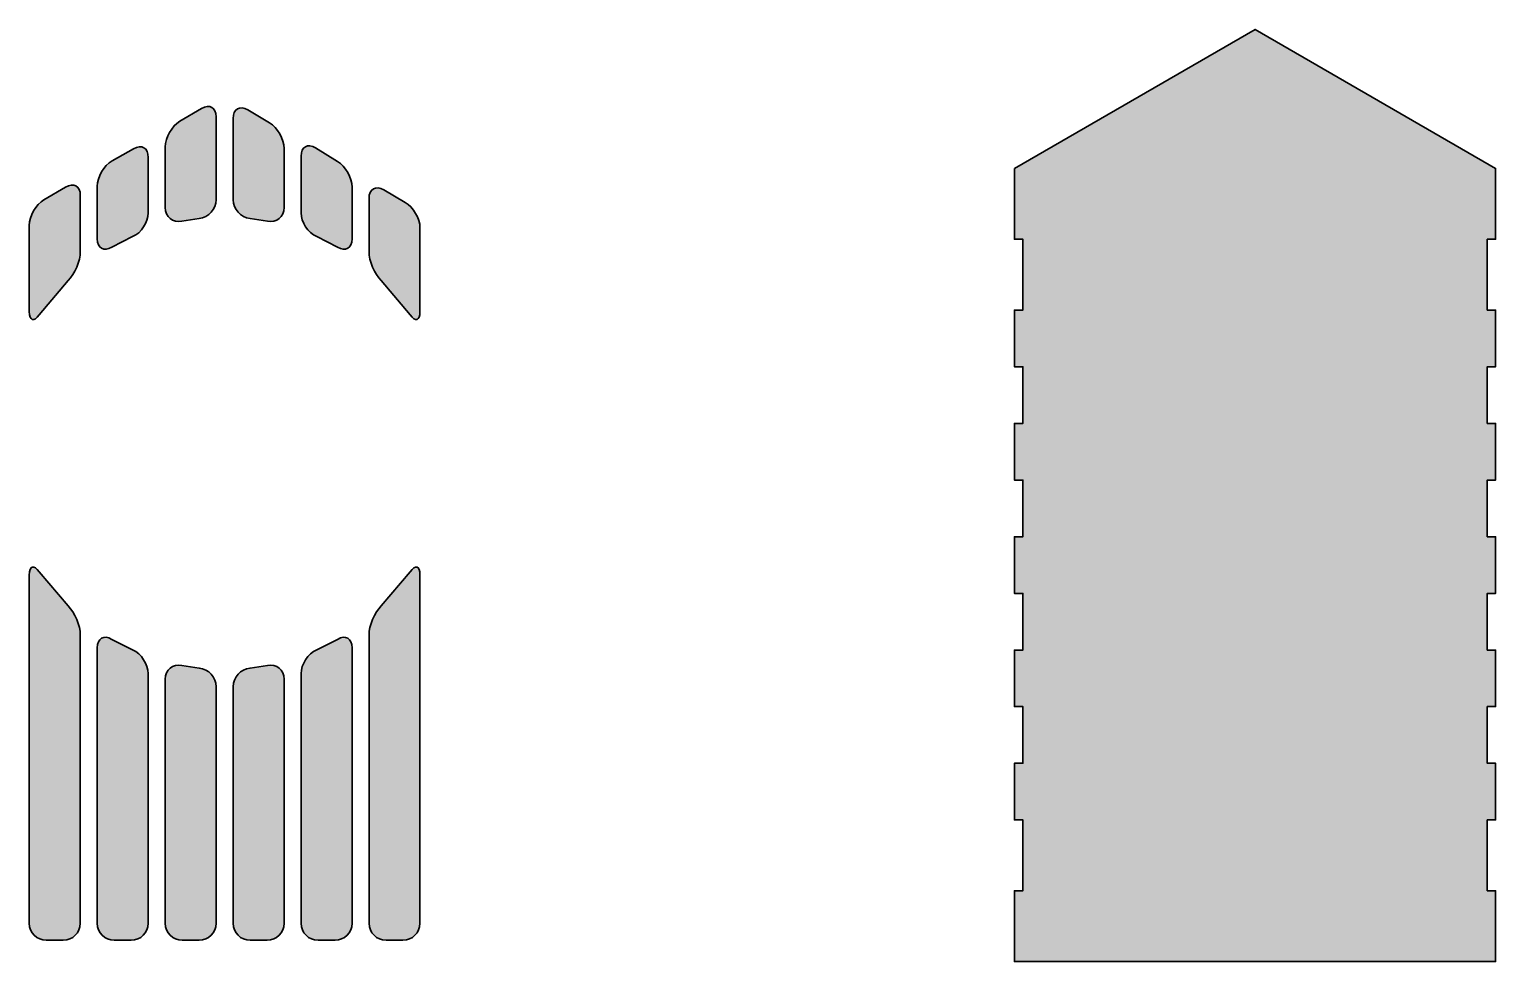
# Model space of a CAD drawing. Header units: inches. Extents: x -1874 to 1467, y -1467 to 242.
# Drawn here: x -227 to 291, y -1035 to -706 of the extents above; entities that cross this region are included whole.
import ezdxf

# ---------------------------------------------------------------- set-up
doc = ezdxf.new("R2010")
doc.units = ezdxf.units.IN
doc.header["$MEASUREMENT"] = 0
doc.layers.add('Layer 1', color=7, linetype='Continuous')

# ---------------------------------------------------------------- blocks, each defined once
blk = doc.blocks.new('block 3')
at = {"layer": 'Layer 1', "true_color": 0xc4c9ba}
h = blk.add_hatch(color=9, dxfattribs=at)
h.dxf.hatch_style = 2
h.paths.add_polyline_path([(121.15, -755.09), (206.15, -706.02), (291.15, -755.09), (291.15, -780.09), (288.15, -780.09), (288.15, -805.09), (291.15, -805.09), (291.15, -825.09), (288.15, -825.09), (288.15, -845.09), (291.15, -845.09), (291.15, -865.09), (288.15, -865.09), (288.15, -885.09), (291.15, -885.09), (291.15, -905.09), (288.15, -905.09), (288.15, -925.09), (291.15, -925.09), (291.15, -945.09), (288.15, -945.09), (288.15, -965.09), (291.15, -965.09), (291.15, -985.09), (288.15, -985.09), (288.15, -1010.09), (291.15, -1010.09), (291.15, -1035.09), (121.15, -1035.09), (121.15, -1010.09), (124.15, -1010.09), (124.15, -985.09), (121.15, -985.09), (121.15, -965.09), (124.15, -965.09), (124.15, -945.09), (121.15, -945.09), (121.15, -925.09), (124.15, -925.09), (124.15, -905.09), (121.15, -905.09), (121.15, -885.09), (124.15, -885.09), (124.15, -865.09), (121.15, -865.09), (121.15, -845.09), (124.15, -845.09), (124.15, -825.09), (121.15, -825.09), (121.15, -805.09), (124.15, -805.09), (124.15, -780.09), (121.15, -780.09)])
at = {"layer": 'Layer 1', "color": 7, "lineweight": 30, "true_color": 0xffffff}
blk.add_lwpolyline([(121.15, -755.09), (206.15, -706.02), (291.15, -755.09), (291.15, -780.09), (288.15, -780.09), (288.15, -805.09), (291.15, -805.09), (291.15, -825.09), (288.15, -825.09), (288.15, -845.09), (291.15, -845.09), (291.15, -865.09), (288.15, -865.09), (288.15, -885.09), (291.15, -885.09), (291.15, -905.09), (288.15, -905.09), (288.15, -925.09), (291.15, -925.09), (291.15, -945.09), (288.15, -945.09), (288.15, -965.09), (291.15, -965.09), (291.15, -985.09), (288.15, -985.09), (288.15, -1010.09), (291.15, -1010.09), (291.15, -1035.09), (121.15, -1035.09), (121.15, -1010.09), (124.15, -1010.09), (124.15, -985.09), (121.15, -985.09), (121.15, -965.09), (124.15, -965.09), (124.15, -945.09), (121.15, -945.09), (121.15, -925.09), (124.15, -925.09), (124.15, -905.09), (121.15, -905.09), (121.15, -885.09), (124.15, -885.09), (124.15, -865.09), (121.15, -865.09), (121.15, -845.09), (124.15, -845.09), (124.15, -825.09), (121.15, -825.09), (121.15, -805.09), (124.15, -805.09), (124.15, -780.09), (121.15, -780.09), (121.15, -755.09)], dxfattribs=at)
blk = doc.blocks.new('block 7')
at = {"layer": 'Layer 1', "true_color": 0xc4c9ba}
h = blk.add_hatch(color=9, dxfattribs=at)
h.dxf.hatch_style = 2
edge = h.paths.add_edge_path()
edge.add_spline(control_points=[(-202.84, -1021.56), (-202.84, -1024.86), (-200.14, -1027.56), (-196.84, -1027.56), (-196.84, -1027.56), (-190.84, -1027.56), (-190.84, -1027.56), (-187.54, -1027.56), (-184.84, -1024.86), (-184.84, -1021.56), (-184.84, -1021.56), (-184.84, -933.44), (-184.84, -933.44), (-184.84, -930.14), (-187.31, -926.37), (-190.34, -925.06), (-190.34, -925.06), (-197.68, -921.33), (-197.68, -921.33), (-200.51, -919.65), (-202.83, -920.97), (-202.83, -924.27), (-202.83, -924.27), (-202.84, -1021.56), (-202.84, -1021.56), (-202.84, -1021.56), (-202.84, -1021.56), (-202.84, -1021.56)], knot_values=[0, 0, 0, 0, 1, 1, 1, 2, 2, 2, 3, 3, 3, 4, 4, 4, 5, 5, 5, 6, 6, 6, 7, 7, 7, 8, 8, 8, 9, 9, 9, 9], degree=3, periodic=0)
at = {"layer": 'Layer 1', "lineweight": 0}
blk.add_open_spline([(-202.84, -1021.56), (-202.84, -1024.86), (-200.14, -1027.56), (-196.84, -1027.56), (-196.84, -1027.56), (-190.84, -1027.56), (-190.84, -1027.56), (-187.54, -1027.56), (-184.84, -1024.86), (-184.84, -1021.56), (-184.84, -1021.56), (-184.84, -933.44), (-184.84, -933.44), (-184.84, -930.14), (-187.31, -926.37), (-190.34, -925.06), (-190.34, -925.06), (-197.68, -921.33), (-197.68, -921.33), (-200.51, -919.65), (-202.83, -920.97), (-202.83, -924.27), (-202.83, -924.27), (-202.84, -1021.56), (-202.84, -1021.56), (-202.84, -1021.56), (-202.84, -1021.56), (-202.84, -1021.56)], degree=3, knots=[0, 0, 0, 0, 1, 1, 1, 2, 2, 2, 3, 3, 3, 4, 4, 4, 5, 5, 5, 6, 6, 6, 7, 7, 7, 8, 8, 8, 9, 9, 9, 9], dxfattribs=at)
at = {"layer": 'Layer 1', "color": 7, "lineweight": 30, "true_color": 0xffffff}
blk.add_open_spline([(-202.84, -1021.56), (-202.84, -1024.86), (-200.14, -1027.56), (-196.84, -1027.56), (-196.84, -1027.56), (-190.84, -1027.56), (-190.84, -1027.56), (-187.54, -1027.56), (-184.84, -1024.86), (-184.84, -1021.56), (-184.84, -1021.56), (-184.84, -933.44), (-184.84, -933.44), (-184.84, -930.14), (-187.31, -926.37), (-190.34, -925.06), (-190.34, -925.06), (-197.68, -921.33), (-197.68, -921.33), (-200.51, -919.65), (-202.83, -920.97), (-202.83, -924.27), (-202.83, -924.27), (-202.84, -1021.56), (-202.84, -1021.56), (-202.84, -1021.56), (-202.84, -1021.56), (-202.84, -1021.56)], degree=3, knots=[0, 0, 0, 0, 1, 1, 1, 2, 2, 2, 3, 3, 3, 4, 4, 4, 5, 5, 5, 6, 6, 6, 7, 7, 7, 8, 8, 8, 9, 9, 9, 9], dxfattribs=at)
blk = doc.blocks.new('block 8')
at = {"layer": 'Layer 1', "true_color": 0xc4c9ba}
h = blk.add_hatch(color=9, dxfattribs=at)
h.dxf.hatch_style = 2
edge = h.paths.add_edge_path()
edge.add_spline(control_points=[(-208.83, -764.65), (-208.83, -761.35), (-211.16, -760.02), (-214.01, -761.69), (-214.01, -761.69), (-221.66, -766.18), (-221.66, -766.18), (-224.51, -767.85), (-226.84, -771.92), (-226.84, -775.22), (-226.84, -775.22), (-226.84, -805.62), (-226.84, -805.62), (-226.84, -808.92), (-225.27, -809.42), (-223.35, -806.73), (-223.35, -806.73), (-213.11, -794.7), (-213.11, -794.7), (-210.76, -792.38), (-208.83, -787.78), (-208.83, -784.48), (-208.83, -784.48), (-208.83, -764.65), (-208.83, -764.65), (-208.83, -764.65), (-208.83, -764.65), (-208.83, -764.65), (-208.83, -764.65), (-208.83, -764.65), (-208.83, -764.65)], knot_values=[0, 0, 0, 0, 1, 1, 1, 2, 2, 2, 3, 3, 3, 4, 4, 4, 5, 5, 5, 6, 6, 6, 7, 7, 7, 8, 8, 8, 9, 9, 9, 10, 10, 10, 10], degree=3, periodic=0)
at = {"layer": 'Layer 1', "lineweight": 0}
blk.add_open_spline([(-208.83, -764.65), (-208.83, -761.35), (-211.16, -760.02), (-214.01, -761.69), (-214.01, -761.69), (-221.66, -766.18), (-221.66, -766.18), (-224.51, -767.85), (-226.84, -771.92), (-226.84, -775.22), (-226.84, -775.22), (-226.84, -805.62), (-226.84, -805.62), (-226.84, -808.92), (-225.27, -809.42), (-223.35, -806.73), (-223.35, -806.73), (-213.11, -794.7), (-213.11, -794.7), (-210.76, -792.38), (-208.83, -787.78), (-208.83, -784.48), (-208.83, -784.48), (-208.83, -764.65), (-208.83, -764.65), (-208.83, -764.65), (-208.83, -764.65), (-208.83, -764.65), (-208.83, -764.65), (-208.83, -764.65), (-208.83, -764.65)], degree=3, knots=[0, 0, 0, 0, 1, 1, 1, 2, 2, 2, 3, 3, 3, 4, 4, 4, 5, 5, 5, 6, 6, 6, 7, 7, 7, 8, 8, 8, 9, 9, 9, 10, 10, 10, 10], dxfattribs=at)
at = {"layer": 'Layer 1', "color": 7, "lineweight": 30, "true_color": 0xffffff}
blk.add_open_spline([(-208.83, -764.65), (-208.83, -761.35), (-211.16, -760.02), (-214.01, -761.69), (-214.01, -761.69), (-221.66, -766.18), (-221.66, -766.18), (-224.51, -767.85), (-226.84, -771.92), (-226.84, -775.22), (-226.84, -775.22), (-226.84, -805.62), (-226.84, -805.62), (-226.84, -808.92), (-225.27, -809.42), (-223.35, -806.73), (-223.35, -806.73), (-213.11, -794.7), (-213.11, -794.7), (-210.76, -792.38), (-208.83, -787.78), (-208.83, -784.48), (-208.83, -784.48), (-208.83, -764.65), (-208.83, -764.65), (-208.83, -764.65), (-208.83, -764.65), (-208.83, -764.65), (-208.83, -764.65), (-208.83, -764.65), (-208.83, -764.65)], degree=3, knots=[0, 0, 0, 0, 1, 1, 1, 2, 2, 2, 3, 3, 3, 4, 4, 4, 5, 5, 5, 6, 6, 6, 7, 7, 7, 8, 8, 8, 9, 9, 9, 10, 10, 10, 10], dxfattribs=at)
blk = doc.blocks.new('block 9')
at = {"layer": 'Layer 1', "true_color": 0xc4c9ba}
h = blk.add_hatch(color=9, dxfattribs=at)
h.dxf.hatch_style = 2
edge = h.paths.add_edge_path()
edge.add_spline(control_points=[(-184.84, -751.2), (-184.84, -747.9), (-187.18, -746.54), (-190.05, -748.16), (-190.05, -748.16), (-197.62, -752.46), (-197.62, -752.46), (-200.49, -754.09), (-202.84, -758.12), (-202.84, -761.42), (-202.84, -761.42), (-202.84, -779.97), (-202.84, -779.97), (-202.84, -783.27), (-200.51, -784.59), (-197.68, -782.91), (-197.68, -782.91), (-190.34, -779.18), (-190.34, -779.18), (-187.31, -777.87), (-184.84, -774.1), (-184.84, -770.79), (-184.84, -770.79), (-184.84, -751.2), (-184.84, -751.2), (-184.84, -751.2), (-184.84, -751.2), (-184.84, -751.2)], knot_values=[0, 0, 0, 0, 1, 1, 1, 2, 2, 2, 3, 3, 3, 4, 4, 4, 5, 5, 5, 6, 6, 6, 7, 7, 7, 8, 8, 8, 9, 9, 9, 9], degree=3, periodic=0)
at = {"layer": 'Layer 1', "lineweight": 0}
blk.add_open_spline([(-184.84, -751.2), (-184.84, -747.9), (-187.18, -746.54), (-190.05, -748.16), (-190.05, -748.16), (-197.62, -752.46), (-197.62, -752.46), (-200.49, -754.09), (-202.84, -758.12), (-202.84, -761.42), (-202.84, -761.42), (-202.84, -779.97), (-202.84, -779.97), (-202.84, -783.27), (-200.51, -784.59), (-197.68, -782.91), (-197.68, -782.91), (-190.34, -779.18), (-190.34, -779.18), (-187.31, -777.87), (-184.84, -774.1), (-184.84, -770.79), (-184.84, -770.79), (-184.84, -751.2), (-184.84, -751.2), (-184.84, -751.2), (-184.84, -751.2), (-184.84, -751.2)], degree=3, knots=[0, 0, 0, 0, 1, 1, 1, 2, 2, 2, 3, 3, 3, 4, 4, 4, 5, 5, 5, 6, 6, 6, 7, 7, 7, 8, 8, 8, 9, 9, 9, 9], dxfattribs=at)
at = {"layer": 'Layer 1', "color": 7, "lineweight": 30, "true_color": 0xffffff}
blk.add_open_spline([(-184.84, -751.2), (-184.84, -747.9), (-187.18, -746.54), (-190.05, -748.16), (-190.05, -748.16), (-197.62, -752.46), (-197.62, -752.46), (-200.49, -754.09), (-202.84, -758.12), (-202.84, -761.42), (-202.84, -761.42), (-202.84, -779.97), (-202.84, -779.97), (-202.84, -783.27), (-200.51, -784.59), (-197.68, -782.91), (-197.68, -782.91), (-190.34, -779.18), (-190.34, -779.18), (-187.31, -777.87), (-184.84, -774.1), (-184.84, -770.79), (-184.84, -770.79), (-184.84, -751.2), (-184.84, -751.2), (-184.84, -751.2), (-184.84, -751.2), (-184.84, -751.2)], degree=3, knots=[0, 0, 0, 0, 1, 1, 1, 2, 2, 2, 3, 3, 3, 4, 4, 4, 5, 5, 5, 6, 6, 6, 7, 7, 7, 8, 8, 8, 9, 9, 9, 9], dxfattribs=at)
blk = doc.blocks.new('block 10')
at = {"layer": 'Layer 1', "true_color": 0xc4c9ba}
h = blk.add_hatch(color=9, dxfattribs=at)
h.dxf.hatch_style = 2
edge = h.paths.add_edge_path()
edge.add_spline(control_points=[(-160.84, -736.91), (-160.84, -733.61), (-163.16, -732.28), (-166.01, -733.96), (-166.01, -733.96), (-173.67, -738.47), (-173.67, -738.47), (-176.51, -740.15), (-178.84, -744.22), (-178.84, -747.52), (-178.84, -747.52), (-178.84, -768.91), (-178.84, -768.91), (-178.84, -772.21), (-176.19, -774.35), (-172.97, -773.67), (-172.97, -773.67), (-166.81, -772.75), (-166.81, -772.75), (-163.52, -772.44), (-160.84, -769.48), (-160.84, -766.18), (-160.84, -766.18), (-160.84, -736.91), (-160.84, -736.91), (-160.84, -736.91), (-160.84, -736.91), (-160.84, -736.91)], knot_values=[0, 0, 0, 0, 1, 1, 1, 2, 2, 2, 3, 3, 3, 4, 4, 4, 5, 5, 5, 6, 6, 6, 7, 7, 7, 8, 8, 8, 9, 9, 9, 9], degree=3, periodic=0)
at = {"layer": 'Layer 1', "lineweight": 0}
blk.add_open_spline([(-160.84, -736.91), (-160.84, -733.61), (-163.16, -732.28), (-166.01, -733.96), (-166.01, -733.96), (-173.67, -738.47), (-173.67, -738.47), (-176.51, -740.15), (-178.84, -744.22), (-178.84, -747.52), (-178.84, -747.52), (-178.84, -768.91), (-178.84, -768.91), (-178.84, -772.21), (-176.19, -774.35), (-172.97, -773.67), (-172.97, -773.67), (-166.81, -772.75), (-166.81, -772.75), (-163.52, -772.44), (-160.84, -769.48), (-160.84, -766.18), (-160.84, -766.18), (-160.84, -736.91), (-160.84, -736.91), (-160.84, -736.91), (-160.84, -736.91), (-160.84, -736.91)], degree=3, knots=[0, 0, 0, 0, 1, 1, 1, 2, 2, 2, 3, 3, 3, 4, 4, 4, 5, 5, 5, 6, 6, 6, 7, 7, 7, 8, 8, 8, 9, 9, 9, 9], dxfattribs=at)
at = {"layer": 'Layer 1', "color": 7, "lineweight": 30, "true_color": 0xffffff}
blk.add_open_spline([(-160.84, -736.91), (-160.84, -733.61), (-163.16, -732.28), (-166.01, -733.96), (-166.01, -733.96), (-173.67, -738.47), (-173.67, -738.47), (-176.51, -740.15), (-178.84, -744.22), (-178.84, -747.52), (-178.84, -747.52), (-178.84, -768.91), (-178.84, -768.91), (-178.84, -772.21), (-176.19, -774.35), (-172.97, -773.67), (-172.97, -773.67), (-166.81, -772.75), (-166.81, -772.75), (-163.52, -772.44), (-160.84, -769.48), (-160.84, -766.18), (-160.84, -766.18), (-160.84, -736.91), (-160.84, -736.91), (-160.84, -736.91), (-160.84, -736.91), (-160.84, -736.91)], degree=3, knots=[0, 0, 0, 0, 1, 1, 1, 2, 2, 2, 3, 3, 3, 4, 4, 4, 5, 5, 5, 6, 6, 6, 7, 7, 7, 8, 8, 8, 9, 9, 9, 9], dxfattribs=at)
blk = doc.blocks.new('block 11')
at = {"layer": 'Layer 1', "true_color": 0xc4c9ba}
h = blk.add_hatch(color=9, dxfattribs=at)
h.dxf.hatch_style = 2
edge = h.paths.add_edge_path()
edge.add_spline(control_points=[(-223.35, -897.5), (-225.27, -894.82), (-226.84, -895.32), (-226.84, -898.62), (-226.84, -898.62), (-226.84, -1021.56), (-226.84, -1021.56), (-226.84, -1024.86), (-224.14, -1027.56), (-220.84, -1027.56), (-220.84, -1027.56), (-214.84, -1027.56), (-214.84, -1027.56), (-211.54, -1027.56), (-208.83, -1024.86), (-208.83, -1021.56), (-208.83, -1021.56), (-208.83, -919.76), (-208.83, -919.76), (-208.83, -916.46), (-210.76, -911.86), (-213.11, -909.54), (-213.11, -909.54), (-223.35, -897.5), (-223.35, -897.5)], knot_values=[0, 0, 0, 0, 1, 1, 1, 2, 2, 2, 3, 3, 3, 4, 4, 4, 5, 5, 5, 6, 6, 6, 7, 7, 7, 8, 8, 8, 8], degree=3, periodic=0)
at = {"layer": 'Layer 1', "lineweight": 0}
blk.add_open_spline([(-223.35, -897.5), (-225.27, -894.82), (-226.84, -895.32), (-226.84, -898.62), (-226.84, -898.62), (-226.84, -1021.56), (-226.84, -1021.56), (-226.84, -1024.86), (-224.14, -1027.56), (-220.84, -1027.56), (-220.84, -1027.56), (-214.84, -1027.56), (-214.84, -1027.56), (-211.54, -1027.56), (-208.83, -1024.86), (-208.83, -1021.56), (-208.83, -1021.56), (-208.83, -919.76), (-208.83, -919.76), (-208.83, -916.46), (-210.76, -911.86), (-213.11, -909.54), (-213.11, -909.54), (-223.35, -897.5), (-223.35, -897.5)], degree=3, knots=[0, 0, 0, 0, 1, 1, 1, 2, 2, 2, 3, 3, 3, 4, 4, 4, 5, 5, 5, 6, 6, 6, 7, 7, 7, 8, 8, 8, 8], dxfattribs=at)
at = {"layer": 'Layer 1', "color": 7, "lineweight": 30, "true_color": 0xffffff}
blk.add_open_spline([(-223.35, -897.5), (-225.27, -894.82), (-226.84, -895.32), (-226.84, -898.62), (-226.84, -898.62), (-226.84, -1021.56), (-226.84, -1021.56), (-226.84, -1024.86), (-224.14, -1027.56), (-220.84, -1027.56), (-220.84, -1027.56), (-214.84, -1027.56), (-214.84, -1027.56), (-211.54, -1027.56), (-208.83, -1024.86), (-208.83, -1021.56), (-208.83, -1021.56), (-208.83, -919.76), (-208.83, -919.76), (-208.83, -916.46), (-210.76, -911.86), (-213.11, -909.54), (-213.11, -909.54), (-223.35, -897.5), (-223.35, -897.5)], degree=3, knots=[0, 0, 0, 0, 1, 1, 1, 2, 2, 2, 3, 3, 3, 4, 4, 4, 5, 5, 5, 6, 6, 6, 7, 7, 7, 8, 8, 8, 8], dxfattribs=at)
blk = doc.blocks.new('block 12')
at = {"layer": 'Layer 1', "true_color": 0xc4c9ba}
h = blk.add_hatch(color=9, dxfattribs=at)
h.dxf.hatch_style = 2
edge = h.paths.add_edge_path()
edge.add_spline(control_points=[(-178.84, -1021.56), (-178.84, -1024.86), (-176.14, -1027.56), (-172.84, -1027.56), (-172.84, -1027.56), (-166.84, -1027.56), (-166.84, -1027.56), (-163.54, -1027.56), (-160.84, -1024.86), (-160.84, -1021.56), (-160.84, -1021.56), (-160.84, -938.06), (-160.84, -938.06), (-160.84, -934.76), (-163.52, -931.8), (-166.81, -931.49), (-166.81, -931.49), (-172.97, -930.57), (-172.97, -930.57), (-176.19, -929.89), (-178.84, -932.03), (-178.84, -935.33), (-178.84, -935.33), (-178.84, -1021.56), (-178.84, -1021.56), (-178.84, -1021.56), (-178.84, -1021.56), (-178.84, -1021.56)], knot_values=[0, 0, 0, 0, 1, 1, 1, 2, 2, 2, 3, 3, 3, 4, 4, 4, 5, 5, 5, 6, 6, 6, 7, 7, 7, 8, 8, 8, 9, 9, 9, 9], degree=3, periodic=0)
at = {"layer": 'Layer 1', "lineweight": 0}
blk.add_open_spline([(-178.84, -1021.56), (-178.84, -1024.86), (-176.14, -1027.56), (-172.84, -1027.56), (-172.84, -1027.56), (-166.84, -1027.56), (-166.84, -1027.56), (-163.54, -1027.56), (-160.84, -1024.86), (-160.84, -1021.56), (-160.84, -1021.56), (-160.84, -938.06), (-160.84, -938.06), (-160.84, -934.76), (-163.52, -931.8), (-166.81, -931.49), (-166.81, -931.49), (-172.97, -930.57), (-172.97, -930.57), (-176.19, -929.89), (-178.84, -932.03), (-178.84, -935.33), (-178.84, -935.33), (-178.84, -1021.56), (-178.84, -1021.56), (-178.84, -1021.56), (-178.84, -1021.56), (-178.84, -1021.56)], degree=3, knots=[0, 0, 0, 0, 1, 1, 1, 2, 2, 2, 3, 3, 3, 4, 4, 4, 5, 5, 5, 6, 6, 6, 7, 7, 7, 8, 8, 8, 9, 9, 9, 9], dxfattribs=at)
at = {"layer": 'Layer 1', "color": 7, "lineweight": 30, "true_color": 0xffffff}
blk.add_open_spline([(-178.84, -1021.56), (-178.84, -1024.86), (-176.14, -1027.56), (-172.84, -1027.56), (-172.84, -1027.56), (-166.84, -1027.56), (-166.84, -1027.56), (-163.54, -1027.56), (-160.84, -1024.86), (-160.84, -1021.56), (-160.84, -1021.56), (-160.84, -938.06), (-160.84, -938.06), (-160.84, -934.76), (-163.52, -931.8), (-166.81, -931.49), (-166.81, -931.49), (-172.97, -930.57), (-172.97, -930.57), (-176.19, -929.89), (-178.84, -932.03), (-178.84, -935.33), (-178.84, -935.33), (-178.84, -1021.56), (-178.84, -1021.56), (-178.84, -1021.56), (-178.84, -1021.56), (-178.84, -1021.56)], degree=3, knots=[0, 0, 0, 0, 1, 1, 1, 2, 2, 2, 3, 3, 3, 4, 4, 4, 5, 5, 5, 6, 6, 6, 7, 7, 7, 8, 8, 8, 9, 9, 9, 9], dxfattribs=at)
blk = doc.blocks.new('block 13')
at = {"layer": 'Layer 1', "true_color": 0xc4c9ba}
h = blk.add_hatch(color=9, dxfattribs=at)
h.dxf.hatch_style = 2
edge = h.paths.add_edge_path()
edge.add_spline(control_points=[(-112.84, -761.74), (-112.84, -758.44), (-115.14, -754.34), (-117.96, -752.62), (-117.96, -752.62), (-125.71, -747.89), (-125.71, -747.89), (-128.53, -746.17), (-130.84, -747.47), (-130.84, -750.76), (-130.84, -750.76), (-130.84, -770.79), (-130.84, -770.79), (-130.84, -774.09), (-128.36, -777.87), (-125.33, -779.18), (-125.33, -779.18), (-118, -782.91), (-118, -782.91), (-115.16, -784.59), (-112.84, -783.27), (-112.84, -779.97), (-112.84, -779.97), (-112.84, -761.74), (-112.84, -761.74), (-112.84, -761.74), (-112.84, -761.74), (-112.84, -761.74), (-112.84, -761.74), (-112.84, -761.74), (-112.84, -761.74)], knot_values=[0, 0, 0, 0, 1, 1, 1, 2, 2, 2, 3, 3, 3, 4, 4, 4, 5, 5, 5, 6, 6, 6, 7, 7, 7, 8, 8, 8, 9, 9, 9, 10, 10, 10, 10], degree=3, periodic=0)
at = {"layer": 'Layer 1', "lineweight": 0}
blk.add_open_spline([(-112.84, -761.74), (-112.84, -758.44), (-115.14, -754.34), (-117.96, -752.62), (-117.96, -752.62), (-125.71, -747.89), (-125.71, -747.89), (-128.53, -746.17), (-130.84, -747.47), (-130.84, -750.76), (-130.84, -750.76), (-130.84, -770.79), (-130.84, -770.79), (-130.84, -774.09), (-128.36, -777.87), (-125.33, -779.18), (-125.33, -779.18), (-118, -782.91), (-118, -782.91), (-115.16, -784.59), (-112.84, -783.27), (-112.84, -779.97), (-112.84, -779.97), (-112.84, -761.74), (-112.84, -761.74), (-112.84, -761.74), (-112.84, -761.74), (-112.84, -761.74), (-112.84, -761.74), (-112.84, -761.74), (-112.84, -761.74)], degree=3, knots=[0, 0, 0, 0, 1, 1, 1, 2, 2, 2, 3, 3, 3, 4, 4, 4, 5, 5, 5, 6, 6, 6, 7, 7, 7, 8, 8, 8, 9, 9, 9, 10, 10, 10, 10], dxfattribs=at)
at = {"layer": 'Layer 1', "color": 7, "lineweight": 30, "true_color": 0xffffff}
blk.add_open_spline([(-112.84, -761.74), (-112.84, -758.44), (-115.14, -754.34), (-117.96, -752.62), (-117.96, -752.62), (-125.71, -747.89), (-125.71, -747.89), (-128.53, -746.17), (-130.84, -747.47), (-130.84, -750.76), (-130.84, -750.76), (-130.84, -770.79), (-130.84, -770.79), (-130.84, -774.09), (-128.36, -777.87), (-125.33, -779.18), (-125.33, -779.18), (-118, -782.91), (-118, -782.91), (-115.16, -784.59), (-112.84, -783.27), (-112.84, -779.97), (-112.84, -779.97), (-112.84, -761.74), (-112.84, -761.74), (-112.84, -761.74), (-112.84, -761.74), (-112.84, -761.74), (-112.84, -761.74), (-112.84, -761.74), (-112.84, -761.74)], degree=3, knots=[0, 0, 0, 0, 1, 1, 1, 2, 2, 2, 3, 3, 3, 4, 4, 4, 5, 5, 5, 6, 6, 6, 7, 7, 7, 8, 8, 8, 9, 9, 9, 10, 10, 10, 10], dxfattribs=at)
blk = doc.blocks.new('block 14')
at = {"layer": 'Layer 1', "true_color": 0xc4c9ba}
h = blk.add_hatch(color=9, dxfattribs=at)
h.dxf.hatch_style = 2
edge = h.paths.add_edge_path()
edge.add_spline(control_points=[(-92.32, -806.73), (-90.4, -809.42), (-88.84, -808.92), (-88.84, -805.62), (-88.84, -805.62), (-88.84, -776.08), (-88.84, -776.08), (-88.84, -772.78), (-91.18, -768.73), (-94.04, -767.08), (-94.04, -767.08), (-101.64, -762.7), (-101.64, -762.7), (-104.5, -761.05), (-106.84, -762.41), (-106.84, -765.71), (-106.84, -765.71), (-106.84, -784.48), (-106.84, -784.48), (-106.84, -787.78), (-104.91, -792.38), (-102.57, -794.7), (-102.57, -794.7), (-92.32, -806.73), (-92.32, -806.73)], knot_values=[0, 0, 0, 0, 1, 1, 1, 2, 2, 2, 3, 3, 3, 4, 4, 4, 5, 5, 5, 6, 6, 6, 7, 7, 7, 8, 8, 8, 8], degree=3, periodic=0)
at = {"layer": 'Layer 1', "lineweight": 0}
blk.add_open_spline([(-92.32, -806.73), (-90.4, -809.42), (-88.84, -808.92), (-88.84, -805.62), (-88.84, -805.62), (-88.84, -776.08), (-88.84, -776.08), (-88.84, -772.78), (-91.18, -768.73), (-94.04, -767.08), (-94.04, -767.08), (-101.64, -762.7), (-101.64, -762.7), (-104.5, -761.05), (-106.84, -762.41), (-106.84, -765.71), (-106.84, -765.71), (-106.84, -784.48), (-106.84, -784.48), (-106.84, -787.78), (-104.91, -792.38), (-102.57, -794.7), (-102.57, -794.7), (-92.32, -806.73), (-92.32, -806.73)], degree=3, knots=[0, 0, 0, 0, 1, 1, 1, 2, 2, 2, 3, 3, 3, 4, 4, 4, 5, 5, 5, 6, 6, 6, 7, 7, 7, 8, 8, 8, 8], dxfattribs=at)
at = {"layer": 'Layer 1', "color": 7, "lineweight": 30, "true_color": 0xffffff}
blk.add_open_spline([(-92.32, -806.73), (-90.4, -809.42), (-88.84, -808.92), (-88.84, -805.62), (-88.84, -805.62), (-88.84, -776.08), (-88.84, -776.08), (-88.84, -772.78), (-91.18, -768.73), (-94.04, -767.08), (-94.04, -767.08), (-101.64, -762.7), (-101.64, -762.7), (-104.5, -761.05), (-106.84, -762.41), (-106.84, -765.71), (-106.84, -765.71), (-106.84, -784.48), (-106.84, -784.48), (-106.84, -787.78), (-104.91, -792.38), (-102.57, -794.7), (-102.57, -794.7), (-92.32, -806.73), (-92.32, -806.73)], degree=3, knots=[0, 0, 0, 0, 1, 1, 1, 2, 2, 2, 3, 3, 3, 4, 4, 4, 5, 5, 5, 6, 6, 6, 7, 7, 7, 8, 8, 8, 8], dxfattribs=at)
blk = doc.blocks.new('block 15')
at = {"layer": 'Layer 1', "true_color": 0xc4c9ba}
h = blk.add_hatch(color=9, dxfattribs=at)
h.dxf.hatch_style = 2
edge = h.paths.add_edge_path()
edge.add_spline(control_points=[(-154.84, -1021.56), (-154.84, -1024.86), (-152.14, -1027.56), (-148.84, -1027.56), (-148.84, -1027.56), (-142.84, -1027.56), (-142.84, -1027.56), (-139.54, -1027.56), (-136.84, -1024.86), (-136.84, -1021.56), (-136.84, -1021.56), (-136.84, -935.33), (-136.84, -935.33), (-136.84, -932.03), (-139.48, -929.89), (-142.71, -930.57), (-142.71, -930.57), (-148.86, -931.49), (-148.86, -931.49), (-152.15, -931.8), (-154.84, -934.76), (-154.84, -938.06), (-154.84, -938.06), (-154.84, -1021.56), (-154.84, -1021.56)], knot_values=[0, 0, 0, 0, 1, 1, 1, 2, 2, 2, 3, 3, 3, 4, 4, 4, 5, 5, 5, 6, 6, 6, 7, 7, 7, 8, 8, 8, 8], degree=3, periodic=0)
at = {"layer": 'Layer 1', "lineweight": 0}
blk.add_open_spline([(-154.84, -1021.56), (-154.84, -1024.86), (-152.14, -1027.56), (-148.84, -1027.56), (-148.84, -1027.56), (-142.84, -1027.56), (-142.84, -1027.56), (-139.54, -1027.56), (-136.84, -1024.86), (-136.84, -1021.56), (-136.84, -1021.56), (-136.84, -935.33), (-136.84, -935.33), (-136.84, -932.03), (-139.48, -929.89), (-142.71, -930.57), (-142.71, -930.57), (-148.86, -931.49), (-148.86, -931.49), (-152.15, -931.8), (-154.84, -934.76), (-154.84, -938.06), (-154.84, -938.06), (-154.84, -1021.56), (-154.84, -1021.56)], degree=3, knots=[0, 0, 0, 0, 1, 1, 1, 2, 2, 2, 3, 3, 3, 4, 4, 4, 5, 5, 5, 6, 6, 6, 7, 7, 7, 8, 8, 8, 8], dxfattribs=at)
at = {"layer": 'Layer 1', "color": 7, "lineweight": 30, "true_color": 0xffffff}
blk.add_open_spline([(-154.84, -1021.56), (-154.84, -1024.86), (-152.14, -1027.56), (-148.84, -1027.56), (-148.84, -1027.56), (-142.84, -1027.56), (-142.84, -1027.56), (-139.54, -1027.56), (-136.84, -1024.86), (-136.84, -1021.56), (-136.84, -1021.56), (-136.84, -935.33), (-136.84, -935.33), (-136.84, -932.03), (-139.48, -929.89), (-142.71, -930.57), (-142.71, -930.57), (-148.86, -931.49), (-148.86, -931.49), (-152.15, -931.8), (-154.84, -934.76), (-154.84, -938.06), (-154.84, -938.06), (-154.84, -1021.56), (-154.84, -1021.56)], degree=3, knots=[0, 0, 0, 0, 1, 1, 1, 2, 2, 2, 3, 3, 3, 4, 4, 4, 5, 5, 5, 6, 6, 6, 7, 7, 7, 8, 8, 8, 8], dxfattribs=at)
blk = doc.blocks.new('block 16')
at = {"layer": 'Layer 1', "true_color": 0xc4c9ba}
h = blk.add_hatch(color=9, dxfattribs=at)
h.dxf.hatch_style = 2
edge = h.paths.add_edge_path()
edge.add_spline(control_points=[(-106.84, -1021.56), (-106.84, -1024.86), (-104.14, -1027.56), (-100.84, -1027.56), (-100.84, -1027.56), (-94.84, -1027.56), (-94.84, -1027.56), (-91.54, -1027.56), (-88.84, -1024.86), (-88.84, -1021.56), (-88.84, -1021.56), (-88.84, -898.62), (-88.84, -898.62), (-88.84, -895.32), (-90.4, -894.82), (-92.32, -897.51), (-92.32, -897.51), (-102.57, -909.54), (-102.57, -909.54), (-104.91, -911.86), (-106.84, -916.46), (-106.84, -919.76), (-106.84, -919.76), (-106.84, -1021.56), (-106.84, -1021.56), (-106.84, -1021.56), (-106.84, -1021.56), (-106.84, -1021.56)], knot_values=[0, 0, 0, 0, 1, 1, 1, 2, 2, 2, 3, 3, 3, 4, 4, 4, 5, 5, 5, 6, 6, 6, 7, 7, 7, 8, 8, 8, 9, 9, 9, 9], degree=3, periodic=0)
at = {"layer": 'Layer 1', "lineweight": 0}
blk.add_open_spline([(-106.84, -1021.56), (-106.84, -1024.86), (-104.14, -1027.56), (-100.84, -1027.56), (-100.84, -1027.56), (-94.84, -1027.56), (-94.84, -1027.56), (-91.54, -1027.56), (-88.84, -1024.86), (-88.84, -1021.56), (-88.84, -1021.56), (-88.84, -898.62), (-88.84, -898.62), (-88.84, -895.32), (-90.4, -894.82), (-92.32, -897.51), (-92.32, -897.51), (-102.57, -909.54), (-102.57, -909.54), (-104.91, -911.86), (-106.84, -916.46), (-106.84, -919.76), (-106.84, -919.76), (-106.84, -1021.56), (-106.84, -1021.56), (-106.84, -1021.56), (-106.84, -1021.56), (-106.84, -1021.56)], degree=3, knots=[0, 0, 0, 0, 1, 1, 1, 2, 2, 2, 3, 3, 3, 4, 4, 4, 5, 5, 5, 6, 6, 6, 7, 7, 7, 8, 8, 8, 9, 9, 9, 9], dxfattribs=at)
at = {"layer": 'Layer 1', "color": 7, "lineweight": 30, "true_color": 0xffffff}
blk.add_open_spline([(-106.84, -1021.56), (-106.84, -1024.86), (-104.14, -1027.56), (-100.84, -1027.56), (-100.84, -1027.56), (-94.84, -1027.56), (-94.84, -1027.56), (-91.54, -1027.56), (-88.84, -1024.86), (-88.84, -1021.56), (-88.84, -1021.56), (-88.84, -898.62), (-88.84, -898.62), (-88.84, -895.32), (-90.4, -894.82), (-92.32, -897.51), (-92.32, -897.51), (-102.57, -909.54), (-102.57, -909.54), (-104.91, -911.86), (-106.84, -916.46), (-106.84, -919.76), (-106.84, -919.76), (-106.84, -1021.56), (-106.84, -1021.56), (-106.84, -1021.56), (-106.84, -1021.56), (-106.84, -1021.56)], degree=3, knots=[0, 0, 0, 0, 1, 1, 1, 2, 2, 2, 3, 3, 3, 4, 4, 4, 5, 5, 5, 6, 6, 6, 7, 7, 7, 8, 8, 8, 9, 9, 9, 9], dxfattribs=at)
blk = doc.blocks.new('block 17')
at = {"layer": 'Layer 1', "true_color": 0xc4c9ba}
h = blk.add_hatch(color=9, dxfattribs=at)
h.dxf.hatch_style = 2
edge = h.paths.add_edge_path()
edge.add_spline(control_points=[(-136.84, -748.03), (-136.84, -744.73), (-139.16, -740.66), (-142.01, -738.98), (-142.01, -738.98), (-149.67, -734.48), (-149.67, -734.48), (-152.51, -732.8), (-154.84, -734.13), (-154.84, -737.44), (-154.84, -737.44), (-154.84, -766.18), (-154.84, -766.18), (-154.84, -769.48), (-152.15, -772.44), (-148.86, -772.75), (-148.86, -772.75), (-142.71, -773.67), (-142.71, -773.67), (-139.48, -774.35), (-136.84, -772.21), (-136.84, -768.91), (-136.84, -768.91), (-136.84, -748.03), (-136.84, -748.03), (-136.84, -748.03), (-136.84, -748.03), (-136.84, -748.03)], knot_values=[0, 0, 0, 0, 1, 1, 1, 2, 2, 2, 3, 3, 3, 4, 4, 4, 5, 5, 5, 6, 6, 6, 7, 7, 7, 8, 8, 8, 9, 9, 9, 9], degree=3, periodic=0)
at = {"layer": 'Layer 1', "lineweight": 0}
blk.add_open_spline([(-136.84, -748.03), (-136.84, -744.73), (-139.16, -740.66), (-142.01, -738.98), (-142.01, -738.98), (-149.67, -734.48), (-149.67, -734.48), (-152.51, -732.8), (-154.84, -734.13), (-154.84, -737.44), (-154.84, -737.44), (-154.84, -766.18), (-154.84, -766.18), (-154.84, -769.48), (-152.15, -772.44), (-148.86, -772.75), (-148.86, -772.75), (-142.71, -773.67), (-142.71, -773.67), (-139.48, -774.35), (-136.84, -772.21), (-136.84, -768.91), (-136.84, -768.91), (-136.84, -748.03), (-136.84, -748.03), (-136.84, -748.03), (-136.84, -748.03), (-136.84, -748.03)], degree=3, knots=[0, 0, 0, 0, 1, 1, 1, 2, 2, 2, 3, 3, 3, 4, 4, 4, 5, 5, 5, 6, 6, 6, 7, 7, 7, 8, 8, 8, 9, 9, 9, 9], dxfattribs=at)
at = {"layer": 'Layer 1', "color": 7, "lineweight": 30, "true_color": 0xffffff}
blk.add_open_spline([(-136.84, -748.03), (-136.84, -744.73), (-139.16, -740.66), (-142.01, -738.98), (-142.01, -738.98), (-149.67, -734.48), (-149.67, -734.48), (-152.51, -732.8), (-154.84, -734.13), (-154.84, -737.44), (-154.84, -737.44), (-154.84, -766.18), (-154.84, -766.18), (-154.84, -769.48), (-152.15, -772.44), (-148.86, -772.75), (-148.86, -772.75), (-142.71, -773.67), (-142.71, -773.67), (-139.48, -774.35), (-136.84, -772.21), (-136.84, -768.91), (-136.84, -768.91), (-136.84, -748.03), (-136.84, -748.03), (-136.84, -748.03), (-136.84, -748.03), (-136.84, -748.03)], degree=3, knots=[0, 0, 0, 0, 1, 1, 1, 2, 2, 2, 3, 3, 3, 4, 4, 4, 5, 5, 5, 6, 6, 6, 7, 7, 7, 8, 8, 8, 9, 9, 9, 9], dxfattribs=at)
blk = doc.blocks.new('block 18')
at = {"layer": 'Layer 1', "true_color": 0xc4c9ba}
h = blk.add_hatch(color=9, dxfattribs=at)
h.dxf.hatch_style = 2
edge = h.paths.add_edge_path()
edge.add_spline(control_points=[(-130.84, -1021.56), (-130.84, -1024.86), (-128.14, -1027.56), (-124.84, -1027.56), (-124.84, -1027.56), (-118.84, -1027.56), (-118.84, -1027.56), (-115.54, -1027.56), (-112.84, -1024.86), (-112.84, -1021.56), (-112.84, -1021.56), (-112.84, -924.27), (-112.84, -924.27), (-112.84, -920.97), (-115.16, -919.65), (-118, -921.33), (-118, -921.33), (-125.33, -925.06), (-125.33, -925.06), (-128.36, -926.37), (-130.84, -930.14), (-130.84, -933.44), (-130.84, -933.44), (-130.84, -1021.56), (-130.84, -1021.56), (-130.84, -1021.56), (-130.84, -1021.56), (-130.84, -1021.56)], knot_values=[0, 0, 0, 0, 1, 1, 1, 2, 2, 2, 3, 3, 3, 4, 4, 4, 5, 5, 5, 6, 6, 6, 7, 7, 7, 8, 8, 8, 9, 9, 9, 9], degree=3, periodic=0)
at = {"layer": 'Layer 1', "lineweight": 0}
blk.add_open_spline([(-130.84, -1021.56), (-130.84, -1024.86), (-128.14, -1027.56), (-124.84, -1027.56), (-124.84, -1027.56), (-118.84, -1027.56), (-118.84, -1027.56), (-115.54, -1027.56), (-112.84, -1024.86), (-112.84, -1021.56), (-112.84, -1021.56), (-112.84, -924.27), (-112.84, -924.27), (-112.84, -920.97), (-115.16, -919.65), (-118, -921.33), (-118, -921.33), (-125.33, -925.06), (-125.33, -925.06), (-128.36, -926.37), (-130.84, -930.14), (-130.84, -933.44), (-130.84, -933.44), (-130.84, -1021.56), (-130.84, -1021.56), (-130.84, -1021.56), (-130.84, -1021.56), (-130.84, -1021.56)], degree=3, knots=[0, 0, 0, 0, 1, 1, 1, 2, 2, 2, 3, 3, 3, 4, 4, 4, 5, 5, 5, 6, 6, 6, 7, 7, 7, 8, 8, 8, 9, 9, 9, 9], dxfattribs=at)
at = {"layer": 'Layer 1', "color": 7, "lineweight": 30, "true_color": 0xffffff}
blk.add_open_spline([(-130.84, -1021.56), (-130.84, -1024.86), (-128.14, -1027.56), (-124.84, -1027.56), (-124.84, -1027.56), (-118.84, -1027.56), (-118.84, -1027.56), (-115.54, -1027.56), (-112.84, -1024.86), (-112.84, -1021.56), (-112.84, -1021.56), (-112.84, -924.27), (-112.84, -924.27), (-112.84, -920.97), (-115.16, -919.65), (-118, -921.33), (-118, -921.33), (-125.33, -925.06), (-125.33, -925.06), (-128.36, -926.37), (-130.84, -930.14), (-130.84, -933.44), (-130.84, -933.44), (-130.84, -1021.56), (-130.84, -1021.56), (-130.84, -1021.56), (-130.84, -1021.56), (-130.84, -1021.56)], degree=3, knots=[0, 0, 0, 0, 1, 1, 1, 2, 2, 2, 3, 3, 3, 4, 4, 4, 5, 5, 5, 6, 6, 6, 7, 7, 7, 8, 8, 8, 9, 9, 9, 9], dxfattribs=at)
blk = doc.blocks.new('block 6')
at = {"layer": 'Layer 1'}
for name in ['block 10', 'block 17', 'block 9', 'block 13', 'block 8', 'block 14', 'block 11', 'block 16', 'block 7', 'block 18', 'block 12', 'block 15']:
    blk.add_blockref(name, (0, 0), dxfattribs=at)

msp = doc.modelspace()

# ---------------------------------------------------------------- block references
at = {"layer": 'Layer 1'}
for name in ['block 3', 'block 6']:
    msp.add_blockref(name, (0, 0), dxfattribs=at)

doc.saveas('drawing.dxf')
